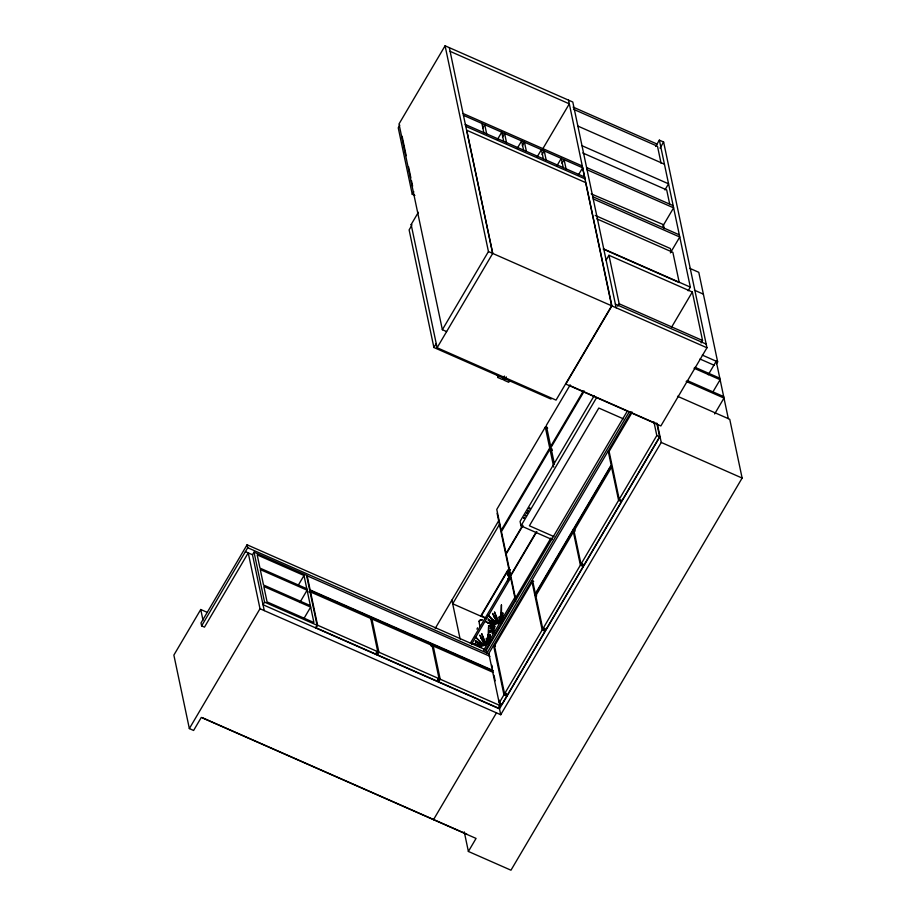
<?xml version="1.0" encoding="UTF-8"?>
<svg xmlns="http://www.w3.org/2000/svg" width="916" height="916" viewBox="0 0 916 916"><rect width="100%" height="100%" fill="white"/><g stroke="black" fill="none" stroke-linecap="round" stroke-linejoin="round"><path stroke-width="1.37" d="M501.395 620.739L501.464 614.922M487.919 642.288L488.606 626.636L488.697 642.379M500.697 620.601L501.384 604.949M501.476 620.693L501.476 604.961M488.64 639.574L488.686 636.597M500.525 620.956L500.972 612.712L501.315 620.979M487.93 642.116L488.343 636.448M500.869 622.525L501.121 614.773M487.816 639.963L488.194 634.387L488.537 642.654M489.522 642.299L490.049 634.479L488.697 642.208M502.3 620.624L502.827 612.804L501.224 623.029M507.624 580.87L507.853 578.798L509.582 577M482.251 619.869L480.156 620.018L479.114 621.666L479.411 620.75M479.171 621.208L479.354 623.991M476.973 629.178L477.557 627.792M616.159 307.799L572.798 102.031L445.084 45.8L398.998 123.969L442.359 329.726L446.619 331.592M399.777 125.217L398.242 127.816L412.257 194.295L414.868 195.451M412.257 194.295L413.792 191.696M437.104 347.736L492.705 253.434L466.736 130.244L585.69 182.616L611.648 305.807L556.046 400.109L437.104 347.736L411.147 224.546L418.36 212.306M411.456 225.943L409.12 229.905L433.898 347.496L503.285 378.056M482.572 128.355L484.724 124.691L486.671 133.873M207.268 612.38L200.741 609.506L173.868 655.1L189.349 728.586L193.608 730.464L201.291 717.434L476.068 838.426L468.385 851.456L510.968 870.2L742.132 478.06L729.743 419.276L677.542 396.285M629.258 411.799L487.003 653.097L486.385 650.165L247.08 544.791L201.005 622.96L201.623 625.891L204.463 627.151L248.236 552.886L260.007 608.739L189.349 728.586M201.623 625.891L247.698 547.734L247.08 544.791M264.266 610.617L252.495 554.764L254.03 552.153L306.539 575.282L317.062 625.25L315.528 627.849M497.434 139.518L501.762 132.19L503.697 141.373M502.437 137.102L504.59 133.438L506.525 142.621M517.3 148.266L521.616 140.938L523.563 150.121M522.303 145.85L524.456 142.186L526.391 151.369M254.03 552.153L264.564 602.133L263.018 604.732L499.495 708.858L660.012 436.566M537.085 156.98L541.413 149.651L543.348 158.834M542.673 149.022L569.317 103.84L568.538 100.165M542.089 154.564L544.241 150.9L546.176 160.082M442.359 329.726L488.446 251.556L445.084 45.8M433.898 347.496L436.245 343.523M298.25 585.255L304.009 575.5L257.178 554.878L259.961 568.103L306.791 588.725M556.951 165.727L561.268 158.399L563.214 167.582M299.83 602.533L307.1 590.19L260.27 569.58L263.522 585.003L310.352 605.625M309.116 591.667L310.135 589.927L307.169 575.821L489.991 656.325M561.955 163.311L564.107 159.647L566.042 168.83M309.242 592.251L310.261 590.522L370.442 617.018L377.758 651.7L376.224 654.31L316.031 627.803L317.566 625.204L310.261 590.522M304.101 618.22L310.661 607.09L263.831 586.48L267.083 601.904L313.913 622.525L304.009 575.5M578.317 175.128L582.633 167.8L463.439 115.313L449.344 47.678M504.453 376.064L502.426 379.51L497.926 377.518L498.785 376.064M509.594 380.827L508.735 382.281L504.235 380.3L506.262 376.854M370.556 619.25L371.587 617.521L431.768 644.017L439.073 678.699L437.539 681.309L377.358 654.814L376.774 652.032M655.593 146.48L659.36 140.148L663.619 142.026L706.957 347.771L660.871 425.94L565.825 384.079L611.899 305.921L582.633 167.8M660.012 148.129L663.619 142.026M606.071 260.178L608.957 255.289L692.324 291.998L702.549 340.5L701.106 342.939M377.358 654.814L378.892 652.203L371.587 617.521M664.936 189.921L668.543 183.818L582.004 145.713M662.806 226.172L673.603 207.852L587.064 169.758M545.306 427.108L496.77 509.445L501.178 530.364L549.715 448.027L545.306 427.108L547.676 428.15M570.199 384.892L546.291 425.459L550.699 446.378L583.309 391.052M617.739 306.23L619.182 303.791L608.957 255.289M435.203 628.445L498.934 520.334M499.712 524.009L452.687 603.77L485.652 618.289M430.749 645.757L431.768 644.017M431.184 645.414L432.215 643.685M431.883 646.261L432.902 644.52L493.083 671.016M552.337 450.294L549.978 449.252L501.441 531.589L506.056 553.482L522.715 525.223M584.293 391.04L550.951 447.592L554.478 464.32M670.386 252.896L679.752 237.015L593.213 198.909M594.244 395.609L520.07 521.433L520.998 525.864L552.016 539.524M520.998 525.864L596.614 397.601M522.83 525.773L506.17 554.031L510.647 575.282L536.009 532.276M499.231 700.168L500.399 705.709L498.865 708.308L438.672 681.813L440.207 679.203L432.902 644.52M506.434 572.477L481.106 615.426L485.812 618.071M481.06 616.273L509.285 568.412M470.377 643.215L510.899 574.492M536.845 531.601L510.762 575.843L515.468 598.182L550.974 537.967M471.568 644.2L510.636 577.927M688.168 290.784L690.332 287.12L659.36 140.148M671.451 327.413L692.324 291.998M483.659 650.326L515.49 596.339M484.85 651.31L515.96 598.537M486.385 650.165L627.185 411.33M495.453 646.249L493.552 645.425L488.8 653.497L499.197 702.881L502.037 704.129L506.8 696.057L506.227 693.309M533.662 581.442L531.772 580.607L494.171 644.383L504.579 693.767L507.418 695.015L545.009 631.238L544.425 628.445M631.216 411.914L608.797 449.939L619.205 499.312L622.044 500.56L659.646 436.795L656.749 423.077M494.48 645.849L532.082 582.072M609.106 451.405L632.246 412.154M574.962 531.326L573.072 530.49L535.482 594.266L542.787 628.948L545.627 630.197L583.217 566.42L582.633 563.649M535.791 595.732L573.382 531.956M574 530.914L611.59 467.137M499.197 702.881L503.96 694.809L493.552 645.425M504.579 693.767L542.169 629.99L531.772 580.607M542.787 628.948L580.378 565.172L573.072 530.49M580.996 564.13L618.598 500.354L611.281 465.671L573.691 529.448L580.996 564.13L583.836 565.378L621.426 501.613L618.598 500.354M619.205 499.312L656.806 435.547L653.921 421.852M433.497 819.683L496.472 712.854M260.007 608.739L500.731 714.732L661.249 442.439L657.379 424.074M708.263 374.747L716.232 361.236L728.323 418.646M716.495 363.812L717.652 361.854L698.771 272.304L689.828 268.365M712.923 391.911L720.125 379.705L694.042 368.221M714.629 413.952L723.995 398.071L686.176 381.422M479.331 621.151L480.144 620.338M510.029 577.183L508.849 578.282M493.495 632.441L492.155 633.54L493.839 632.75M480.064 620.315L480.705 620.098M494.468 630.345L488.652 632.601L492.808 631.422M493.575 629.51L489.785 630.677L493.987 629.945M492.728 629.796L488.549 631.055L493.071 630.277M494.319 628.216L492.9 628.548L494.583 628.456M480.671 620.052L481.312 619.937M493.678 627.884L490.071 628.113L493.77 628.502M481.289 619.983L481.976 619.96M495.178 626.853L488.995 625.88L493.255 627.002M494.583 626.67L488.48 625.639L494.434 627.403M591.175 193.86L663.39 224.649L664.237 228.645M450.111 51.353L569.317 103.84L584.958 178.826L465.775 126.339L465.374 124.507M573.072 107.08L657.035 144.041M573.542 109.29L657.493 146.251L661.077 163.266M577.87 126.076L664.398 164.182M582.748 152.961L666.699 189.933L669.733 204.325M586.606 167.548L673.145 205.653M463.049 113.481L582.244 165.968M465.385 124.507L584.568 176.983M592.755 196.711L679.283 234.817M595.228 215.443L670.352 248.522L671.085 252.003M596.82 218.844L672.871 252.335L679.237 282.552L603.186 249.06M603.77 249.003L690.332 287.12M694.431 290.2L703.373 294.139M619.182 303.791L702.549 340.5M615.38 304.123L706.179 344.095M488.446 251.556L706.957 347.771M411.147 224.546L412.051 224.947M702.309 355.099L717.652 361.854M700.007 359.015L714.068 365.209M695.038 367.316L719.816 378.228M687.172 380.529L723.686 396.605M569.58 385.418L656.898 423.868M623.338 418.83L598.812 408.044L529.402 525.784L553.928 536.581M656.806 435.547L659.646 436.795M661.249 442.439L742.132 478.06M505.082 378.846L551.043 399.078M549.715 448.027L552.085 449.069M573.256 529.379L575.145 530.215M580.378 565.172L583.217 566.42M534.807 595.011L536.696 595.847M542.169 629.99L545.009 631.238M493.804 624.884L485.915 621.861L493.735 625.594M481.026 646.57L473.137 643.536L480.957 647.268M247.698 547.734L489.133 654.035M245.396 551.638L252.495 554.764M310.135 589.927L492.968 670.432M310.57 591.988L370.751 618.483M371.896 618.987L432.077 645.494M433.211 645.986L493.403 672.493M503.96 694.809L506.8 696.057M317.566 625.204L377.758 651.7M378.892 652.203L439.073 678.699M440.207 679.203L500.399 705.709M264.564 602.133L317.062 625.25M202.516 717.766L466.828 834.155M494.629 625.159L487.633 622.491L494.72 625.857M481.839 646.833L474.854 644.177L479.732 646.421M494.629 623.899L488.114 620.029L494.228 624.575M481.85 645.574L475.335 641.704L481.45 646.249M494.961 623.556L488.228 619.021L494.583 624.197M482.182 645.23L475.45 640.696L481.805 645.872M496.827 623.487L492.167 619.479L495.991 624.243M484.049 645.162L479.389 641.154L483.213 645.917M496.358 623.143L487.988 614.945L495.98 623.785M484.266 645.574L475.209 636.62L481.839 643.948M483.762 641.647L480.717 637.422L484.633 644.395M497.789 622.078L493.495 615.747L497.422 622.72M497.205 620.956L492.568 613.422L497.857 623.853M484.427 642.631L479.789 635.097L485.079 645.528M498.647 622.537L495.545 617.132L497.72 622.972M485.869 644.211L482.755 638.818L484.942 644.646M479.537 623.991L479.904 626.395M498.911 622.227L494.445 611.899L498.19 622.571M486.476 644.818L481.667 633.586L484.724 642.425M463.439 115.313L492.705 253.434M481.896 123.442L483.831 132.625M549.978 449.252L553.722 467.046M503.651 377.529L504.235 380.3M497.342 374.759L497.926 377.518M544.814 628.296L545.375 631.01M497.102 513.338L515.685 601.56M402.113 136.289L406.2 155.686M408.536 166.758L410.872 177.841M411.456 180.612L412.624 186.154M491.881 665.302L492.419 667.867M493.976 675.252L495.144 680.794M498.922 706.144L500.731 714.732M451.909 600.106L460.13 639.082M438.088 679.031L438.672 681.813M437.596 679.145L438.169 681.847M464.263 831.888L468.385 851.456M376.281 652.135L376.854 654.848M200.741 609.506L202.997 620.201M500.399 622.399L499.128 616.777L499.586 622.525M500.64 620.464L500.01 616.147L500.079 622.582M487.862 642.15L487.232 637.834L487.209 642.196L486.35 638.452L486.808 644.211M507.727 580.16L507.75 580.893M507.865 574.034A2.771 2.462 -11.9 0 1 508.975 569.821M507.933 573.645A2.588 2.29 -11.9 0 1 510.304 569.626M508.575 576.279A2.496 2.21 -11.9 0 1 509.571 572.5M508.369 575.901A2.645 2.347 -11.9 0 1 509.422 571.882M509.422 575.752A2.645 2.347 -11.9 0 1 509.285 571.206M507.911 572.111A1.809 1.603 -11.9 0 1 510.063 569.981M523.712 518.147L524.284 517.46L523.712 518.147M525.097 515.8L525.67 515.124L525.097 515.8M526.482 513.452L527.055 512.777L526.482 513.452M527.868 511.117L528.429 510.43L527.868 511.117M529.242 508.769L529.814 508.082L529.242 508.769M608.19 450.981L532.379 579.565L535.356 593.671L611.155 465.088L608.19 450.981"/></g></svg>
